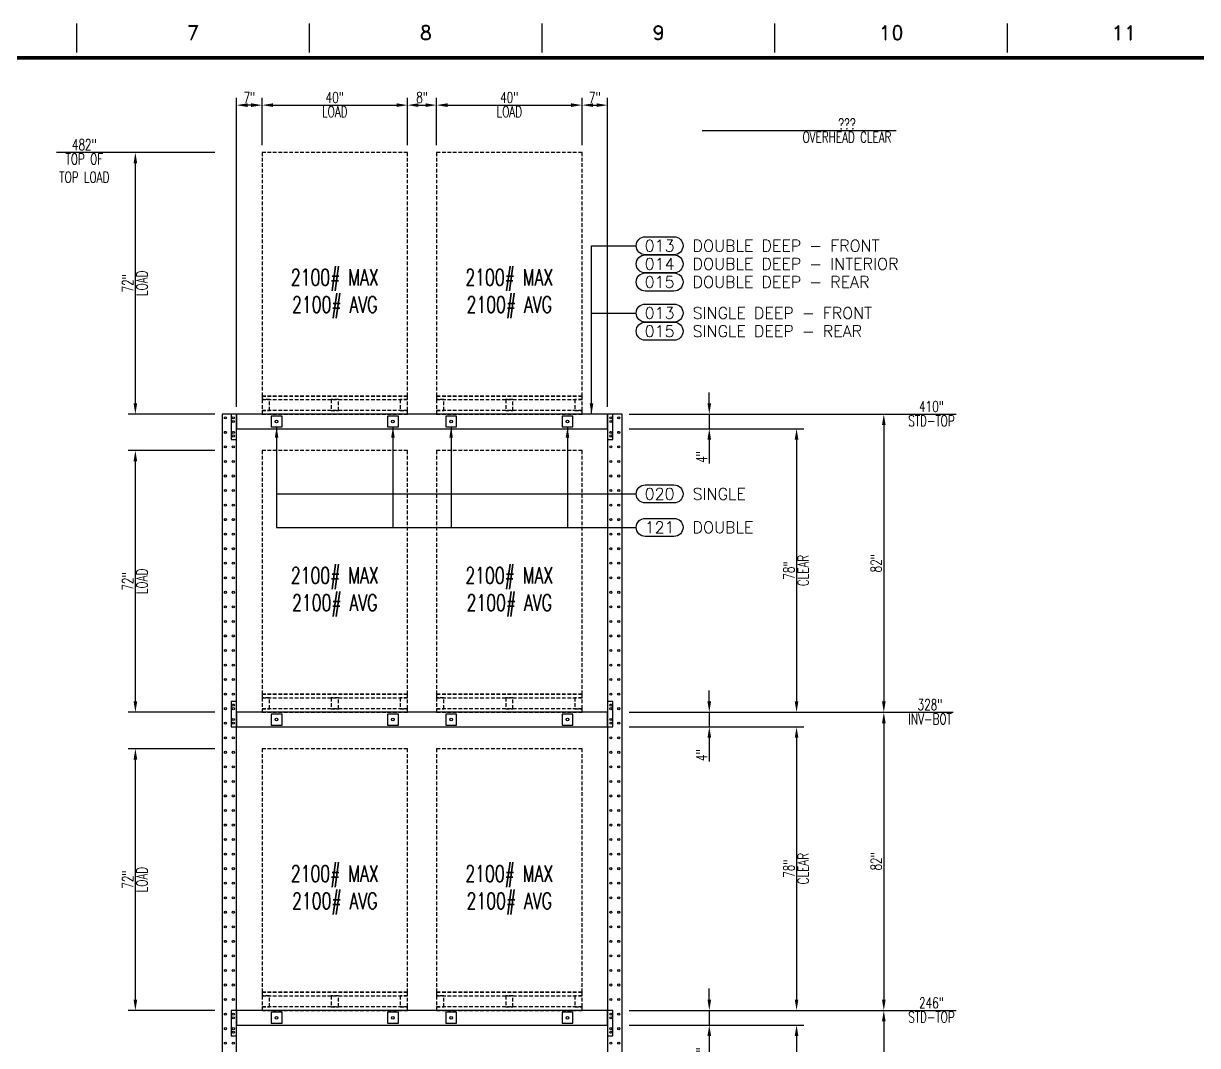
# Model space of a CAD drawing. Extents: x -74 to 970, y -160 to 534.
# Drawn here: x 305.7 to 628.6, y 236.4 to 517.5 of the extents above; entities that cross this region are included whole.
import ezdxf
from ezdxf.enums import TextEntityAlignment as Align

# ---------------------------------------------------------------- set-up
doc = ezdxf.new("R2010")
doc.units = 0
doc.header["$LTSCALE"] = 8
doc.header["$MEASUREMENT"] = 0
doc.linetypes.add('HIDDEN2', pattern=[0.1875, 0.125, -0.0625])
doc.layers.get('DEFPOINTS').update_dxf_attribs({"linetype": 'CONTINUOUS'})
for name, color, linetype in [('BORD', 15, 'CONTINUOUS'), ('FDIM', 2, 'CONTINUOUS'), ('RACKDIM', 7, 'CONTINUOUS'), ('RACKLOAD', 254, 'HIDDEN2'), ('RACKPALLET', 254, 'HIDDEN2'), ('RACKSHELF', 20, 'CONTINUOUS'), ('RACKUPRIGHT', 180, 'CONTINUOUS'), ('TEXTL', 3, 'CONTINUOUS')]:
    doc.layers.add(name, color=color, linetype=linetype)
doc.styles.add('2thirds', font='romans.shx', dxfattribs={"width": 0.7})
doc.styles.add('DCMARCH', font='stylu.ttf', dxfattribs={"width": 0.75, "oblique": 15})
doc.styles.add('ROMAND', font='ROMAND')
doc.styles.add('SIMPLEX', font='SIMPLEX')
doc.dimstyles.new('2tfrac16', dxfattribs={"dimscale": 32, "dimtxt": 0.0938, "dimasz": 0.0938, "dimexe": 0.0625, "dimexo": 0.0625, "dimgap": 0.01, "dimtad": 1, "dimdec": 4, "dimzin": 1, "dimdsep": 46, "dimlunit": 5, "dimtxsty": '2thirds', "dimcen": 0.09, "dimclrd": 256, "dimclre": 256, "dimclrt": 256, "dimadec": 0, "dimazin": 0, "dimtfac": 0.75, "dimtdec": 4, "dimtmove": 0, "dimatfit": 0, "dimfxl": 1, "dimfrac": 2, "dimtolj": 1, "dimtzin": 0, "dimarcsym": 0})
doc.dimstyles.new('2tfrac32', dxfattribs={"dimscale": 32, "dimtxt": 0.0938, "dimasz": 0.0938, "dimexe": 0.0625, "dimexo": 0.0625, "dimgap": 0.01, "dimtad": 1, "dimdec": 5, "dimzin": 1, "dimdsep": 46, "dimlunit": 5, "dimtxsty": '2thirds', "dimcen": 0.09, "dimclrd": 256, "dimclre": 256, "dimclrt": 256, "dimadec": 0, "dimazin": 0, "dimtfac": 0.75, "dimtdec": 4, "dimtmove": 0, "dimatfit": 0, "dimfxl": 1, "dimfrac": 2, "dimtolj": 1, "dimtzin": 0, "dimarcsym": 0})

# ---------------------------------------------------------------- blocks, each defined once
blk = doc.blocks.new('*D56')
at = {"layer": 'DEFPOINTS', "color": 0}
for p in [(470.32, 246), (470.32, 242), (494.32, 242)]:
    blk.add_point(p, dxfattribs=at)
at = {"layer": 'RACKDIM', "lineweight": -2}
for p, q in [((494.32, 249), (494.32, 252)), ((472.32, 246), (496.32, 246)), ((494.32, 246), (494.32, 242)), ((472.32, 242), (496.32, 242)), ((494.32, 239), (494.32, 232.46))]:
    blk.add_line(p, q, dxfattribs=at)
at = {"layer": 'RACKDIM'}
for points in [[(493.82, 249), (494.82, 249), (494.32, 246)], [(493.82, 239), (494.82, 239), (494.32, 242)]]:
    blk.add_solid(points, dxfattribs=at)
at = {"layer": 'RACKDIM', "insert": (492.21, 234.23), "char_height": 3.002, "attachment_point": 5, "rotation": 89.9998, "style": '2thirds'}
blk.add_mtext('\\A1;4"', dxfattribs=at)
blk = doc.blocks.new('*D57')
at = {"layer": 'DEFPOINTS', "color": 0}
for p in [(470.32, 242), (470.32, 164), (518.32, 164)]:
    blk.add_point(p, dxfattribs=at)
at = {"layer": 'RACKDIM', "lineweight": -2}
for p, q in [((472.32, 242), (520.32, 242)), ((518.32, 239), (518.32, 167)), ((472.32, 164), (520.32, 164))]:
    blk.add_line(p, q, dxfattribs=at)
at = {"layer": 'RACKDIM'}
for points in [[(517.82, 239), (518.82, 239), (518.32, 242)], [(517.82, 167), (518.82, 167), (518.32, 164)]]:
    blk.add_solid(points, dxfattribs=at)
at = {"layer": 'RACKDIM', "char_height": 3.002, "attachment_point": 5, "rotation": 89.9998, "style": '2thirds'}
for s, insert in [('\\A1;CLEAR', (520.14, 203)), ('\\A1;78"', (516.21, 203))]:
    blk.add_mtext(s, dxfattribs=dict(at, insert=insert))
blk = doc.blocks.new('*D58')
at = {"layer": 'DEFPOINTS', "color": 0}
for p in [(470.32, 246), (470.32, 164), (542.32, 164)]:
    blk.add_point(p, dxfattribs=at)
at = {"layer": 'RACKDIM', "lineweight": -2}
for p, q in [((472.32, 246), (544.32, 246)), ((542.32, 243), (542.32, 167)), ((472.32, 164), (544.32, 164))]:
    blk.add_line(p, q, dxfattribs=at)
at = {"layer": 'RACKDIM'}
for points in [[(541.82, 243), (542.82, 243), (542.32, 246)], [(541.82, 167), (542.82, 167), (542.32, 164)]]:
    blk.add_solid(points, dxfattribs=at)
at = {"layer": 'RACKDIM', "insert": (540.21, 205), "char_height": 3.002, "attachment_point": 5, "rotation": 89.9998, "style": '2thirds'}
blk.add_mtext('\\A1;82"', dxfattribs=at)
blk = doc.blocks.new('*D59')
at = {"layer": 'DEFPOINTS', "color": 0}
for p in [(470.32, 246), (548.32, 246), (364.32, 0)]:
    blk.add_point(p, dxfattribs=at)
at = {"layer": 'RACKDIM', "lineweight": -2}
blk.add_line((472.32, 246), (562.24, 246), dxfattribs=at)
at = {"layer": 'RACKDIM', "attachment_point": 5, "style": '2thirds'}
for s, insert, char_height in [('\\A1;246"', (555.44, 248.11), 3.002), ('\\A1;STD-TOP', (555.44, 244.18), 3.0016)]:
    blk.add_mtext(s, dxfattribs=dict(at, insert=insert, char_height=char_height))
blk = doc.blocks.new('*D60')
at = {"layer": 'DEFPOINTS', "color": 0}
for p in [(336.47, 318), (360.32, 318), (360.32, 246)]:
    blk.add_point(p, dxfattribs=at)
at = {"layer": 'RACKDIM', "lineweight": -2}
for p, q in [((358.32, 318), (334.47, 318)), ((336.47, 249), (336.47, 315)), ((358.32, 246), (334.47, 246))]:
    blk.add_line(p, q, dxfattribs=at)
at = {"layer": 'RACKDIM'}
for points in [[(335.97, 315), (336.97, 315), (336.47, 318)], [(335.97, 249), (336.97, 249), (336.47, 246)]]:
    blk.add_solid(points, dxfattribs=at)
at = {"layer": 'RACKDIM', "char_height": 3.002, "attachment_point": 5, "rotation": 89.9998, "style": '2thirds'}
for s, insert in [('\\A1;72"', (334.36, 282)), ('\\A1;LOAD', (338.29, 282))]:
    blk.add_mtext(s, dxfattribs=dict(at, insert=insert))
blk = doc.blocks.new('*D61')
at = {"layer": 'DEFPOINTS', "color": 0}
for p in [(470.32, 328), (470.32, 324), (494.32, 324)]:
    blk.add_point(p, dxfattribs=at)
at = {"layer": 'RACKDIM', "lineweight": -2}
for p, q in [((494.32, 331), (494.32, 334)), ((472.32, 328), (496.32, 328)), ((494.32, 328), (494.32, 324)), ((472.32, 324), (496.32, 324)), ((494.32, 321), (494.32, 314.46))]:
    blk.add_line(p, q, dxfattribs=at)
at = {"layer": 'RACKDIM'}
for points in [[(493.82, 331), (494.82, 331), (494.32, 328)], [(493.82, 321), (494.82, 321), (494.32, 324)]]:
    blk.add_solid(points, dxfattribs=at)
at = {"layer": 'RACKDIM', "insert": (492.21, 316.23), "char_height": 3.002, "attachment_point": 5, "rotation": 89.9998, "style": '2thirds'}
blk.add_mtext('\\A1;4"', dxfattribs=at)
blk = doc.blocks.new('*D62')
at = {"layer": 'DEFPOINTS', "color": 0}
for p in [(470.32, 324), (470.32, 246), (518.32, 246)]:
    blk.add_point(p, dxfattribs=at)
at = {"layer": 'RACKDIM', "lineweight": -2}
for p, q in [((472.32, 324), (520.32, 324)), ((518.32, 321), (518.32, 249)), ((472.32, 246), (520.32, 246))]:
    blk.add_line(p, q, dxfattribs=at)
at = {"layer": 'RACKDIM'}
for points in [[(517.82, 321), (518.82, 321), (518.32, 324)], [(517.82, 249), (518.82, 249), (518.32, 246)]]:
    blk.add_solid(points, dxfattribs=at)
at = {"layer": 'RACKDIM', "char_height": 3.002, "attachment_point": 5, "rotation": 89.9998, "style": '2thirds'}
for s, insert in [('\\A1;CLEAR', (520.14, 285)), ('\\A1;78"', (516.21, 285))]:
    blk.add_mtext(s, dxfattribs=dict(at, insert=insert))
blk = doc.blocks.new('*D63')
at = {"layer": 'DEFPOINTS', "color": 0}
for p in [(470.32, 328), (470.32, 246), (542.32, 246)]:
    blk.add_point(p, dxfattribs=at)
at = {"layer": 'RACKDIM', "lineweight": -2}
for p, q in [((472.32, 328), (544.32, 328)), ((542.32, 325), (542.32, 249)), ((472.32, 246), (544.32, 246))]:
    blk.add_line(p, q, dxfattribs=at)
at = {"layer": 'RACKDIM'}
for points in [[(541.82, 325), (542.82, 325), (542.32, 328)], [(541.82, 249), (542.82, 249), (542.32, 246)]]:
    blk.add_solid(points, dxfattribs=at)
at = {"layer": 'RACKDIM', "insert": (540.21, 287), "char_height": 3.002, "attachment_point": 5, "rotation": 89.9998, "style": '2thirds'}
blk.add_mtext('\\A1;82"', dxfattribs=at)
blk = doc.blocks.new('*D64')
at = {"layer": 'DEFPOINTS', "color": 0}
for p in [(470.32, 328), (548.32, 328), (364.32, 0)]:
    blk.add_point(p, dxfattribs=at)
at = {"layer": 'RACKDIM', "lineweight": -2}
blk.add_line((472.32, 328), (561.44, 328), dxfattribs=at)
at = {"layer": 'RACKDIM', "attachment_point": 5, "style": '2thirds'}
for s, insert, char_height in [('\\A1;328"', (555.04, 330.11), 3.002), ('\\A1;INV-BOT', (555.04, 326.18), 3.0016)]:
    blk.add_mtext(s, dxfattribs=dict(at, insert=insert, char_height=char_height))
blk = doc.blocks.new('*D65')
at = {"layer": 'DEFPOINTS', "color": 0}
for p in [(336.47, 400), (360.32, 400), (360.32, 328)]:
    blk.add_point(p, dxfattribs=at)
at = {"layer": 'RACKDIM', "lineweight": -2}
for p, q in [((358.32, 400), (334.47, 400)), ((336.47, 331), (336.47, 397)), ((358.32, 328), (334.47, 328))]:
    blk.add_line(p, q, dxfattribs=at)
at = {"layer": 'RACKDIM'}
for points in [[(335.97, 397), (336.97, 397), (336.47, 400)], [(335.97, 331), (336.97, 331), (336.47, 328)]]:
    blk.add_solid(points, dxfattribs=at)
at = {"layer": 'RACKDIM', "char_height": 3.002, "attachment_point": 5, "rotation": 89.9998, "style": '2thirds'}
for s, insert in [('\\A1;72"', (334.36, 364)), ('\\A1;LOAD', (338.29, 364))]:
    blk.add_mtext(s, dxfattribs=dict(at, insert=insert))
blk = doc.blocks.new('*D66')
at = {"layer": 'DEFPOINTS', "color": 0}
for p in [(470.32, 410), (470.32, 406), (494.32, 406)]:
    blk.add_point(p, dxfattribs=at)
at = {"layer": 'RACKDIM', "lineweight": -2}
for p, q in [((494.32, 413), (494.32, 416)), ((472.32, 410), (496.32, 410)), ((494.32, 410), (494.32, 406)), ((472.32, 406), (496.32, 406)), ((494.32, 403), (494.32, 396.46))]:
    blk.add_line(p, q, dxfattribs=at)
at = {"layer": 'RACKDIM'}
for points in [[(493.82, 413), (494.82, 413), (494.32, 410)], [(493.82, 403), (494.82, 403), (494.32, 406)]]:
    blk.add_solid(points, dxfattribs=at)
at = {"layer": 'RACKDIM', "insert": (492.21, 398.23), "char_height": 3.002, "attachment_point": 5, "rotation": 89.9998, "style": '2thirds'}
blk.add_mtext('\\A1;4"', dxfattribs=at)
blk = doc.blocks.new('*D67')
at = {"layer": 'DEFPOINTS', "color": 0}
for p in [(470.32, 406), (470.32, 328), (518.32, 328)]:
    blk.add_point(p, dxfattribs=at)
at = {"layer": 'RACKDIM', "lineweight": -2}
for p, q in [((472.32, 406), (520.32, 406)), ((518.32, 403), (518.32, 331)), ((472.32, 328), (520.32, 328))]:
    blk.add_line(p, q, dxfattribs=at)
at = {"layer": 'RACKDIM'}
for points in [[(517.82, 403), (518.82, 403), (518.32, 406)], [(517.82, 331), (518.82, 331), (518.32, 328)]]:
    blk.add_solid(points, dxfattribs=at)
at = {"layer": 'RACKDIM', "char_height": 3.002, "attachment_point": 5, "rotation": 89.9998, "style": '2thirds'}
for s, insert in [('\\A1;78"', (516.21, 367)), ('\\A1;CLEAR', (520.14, 367))]:
    blk.add_mtext(s, dxfattribs=dict(at, insert=insert))
blk = doc.blocks.new('*D68')
at = {"layer": 'DEFPOINTS', "color": 0}
for p in [(470.32, 410), (470.32, 328), (542.32, 328)]:
    blk.add_point(p, dxfattribs=at)
at = {"layer": 'RACKDIM', "lineweight": -2}
for p, q in [((472.32, 410), (544.32, 410)), ((542.32, 407), (542.32, 331)), ((472.32, 328), (544.32, 328))]:
    blk.add_line(p, q, dxfattribs=at)
at = {"layer": 'RACKDIM'}
for points in [[(541.82, 407), (542.82, 407), (542.32, 410)], [(541.82, 331), (542.82, 331), (542.32, 328)]]:
    blk.add_solid(points, dxfattribs=at)
at = {"layer": 'RACKDIM', "insert": (540.21, 369), "char_height": 3.002, "attachment_point": 5, "rotation": 89.9998, "style": '2thirds'}
blk.add_mtext('\\A1;82"', dxfattribs=at)
blk = doc.blocks.new('*D69')
at = {"layer": 'DEFPOINTS', "color": 0}
for p in [(470.32, 410), (548.32, 410), (364.32, 0)]:
    blk.add_point(p, dxfattribs=at)
at = {"layer": 'RACKDIM', "lineweight": -2}
blk.add_line((472.32, 410), (562.24, 410), dxfattribs=at)
at = {"layer": 'RACKDIM', "attachment_point": 5, "style": '2thirds'}
for s, insert, char_height in [('\\A1;410"', (555.44, 412.11), 3.002), ('\\A1;STD-TOP', (555.44, 408.18), 3.0016)]:
    blk.add_mtext(s, dxfattribs=dict(at, insert=insert, char_height=char_height))
blk = doc.blocks.new('*D70')
at = {"layer": 'DEFPOINTS', "color": 0}
for p in [(336.47, 482), (360.32, 482), (360.32, 410)]:
    blk.add_point(p, dxfattribs=at)
at = {"layer": 'RACKDIM', "lineweight": -2}
for p, q in [((358.32, 482), (334.47, 482)), ((336.47, 413), (336.47, 479)), ((358.32, 410), (334.47, 410))]:
    blk.add_line(p, q, dxfattribs=at)
at = {"layer": 'RACKDIM'}
for points in [[(335.97, 479), (336.97, 479), (336.47, 482)], [(335.97, 413), (336.97, 413), (336.47, 410)]]:
    blk.add_solid(points, dxfattribs=at)
at = {"layer": 'RACKDIM', "char_height": 3.002, "attachment_point": 5, "rotation": 89.9998, "style": '2thirds'}
for s, insert in [('\\A1;LOAD', (338.29, 446)), ('\\A1;72"', (334.36, 446))]:
    blk.add_mtext(s, dxfattribs=dict(at, insert=insert))
blk = doc.blocks.new('*D71')
at = {"layer": 'DEFPOINTS', "color": 0}
for p in [(364.32, 495), (371.32, 482), (364.32, 410)]:
    blk.add_point(p, dxfattribs=at)
at = {"layer": 'RACKDIM', "lineweight": -2}
for p, q in [((364.32, 412), (364.32, 497)), ((368.31, 495), (367.32, 495)), ((371.32, 484), (371.32, 497))]:
    blk.add_line(p, q, dxfattribs=at)
at = {"layer": 'RACKDIM'}
for points in [[(367.32, 495.5), (367.32, 494.5), (364.32, 495)], [(368.31, 495.5), (368.31, 494.5), (371.32, 495)]]:
    blk.add_solid(points, dxfattribs=at)
at = {"layer": 'RACKDIM', "insert": (367.82, 497.11), "char_height": 3.002, "attachment_point": 5, "style": '2thirds'}
blk.add_mtext('\\A1;7"', dxfattribs=at)
blk = doc.blocks.new('*D72')
at = {"layer": 'DEFPOINTS', "color": 0}
for p in [(411.32, 495), (371.32, 482), (411.32, 482)]:
    blk.add_point(p, dxfattribs=at)
at = {"layer": 'RACKDIM', "lineweight": -2}
for p, q in [((371.32, 484), (371.32, 497)), ((374.32, 495), (408.31, 495)), ((411.32, 484), (411.32, 497))]:
    blk.add_line(p, q, dxfattribs=at)
at = {"layer": 'RACKDIM'}
for points in [[(374.32, 495.5), (374.32, 494.5), (371.32, 495)], [(408.31, 495.5), (408.31, 494.5), (411.32, 495)]]:
    blk.add_solid(points, dxfattribs=at)
at = {"layer": 'RACKDIM', "char_height": 3.002, "attachment_point": 5, "style": '2thirds'}
for s, insert in [('\\A1;40"', (391.32, 497.11)), ('\\A1;LOAD', (391.32, 493.18))]:
    blk.add_mtext(s, dxfattribs=dict(at, insert=insert))
blk = doc.blocks.new('*D73')
at = {"layer": 'DEFPOINTS', "color": 0}
for p in [(419.32, 495), (411.32, 482), (419.32, 482)]:
    blk.add_point(p, dxfattribs=at)
at = {"layer": 'RACKDIM', "lineweight": -2}
for p, q in [((411.32, 484), (411.32, 497)), ((414.32, 495), (416.31, 495)), ((419.32, 484), (419.32, 497))]:
    blk.add_line(p, q, dxfattribs=at)
at = {"layer": 'RACKDIM'}
for points in [[(414.32, 495.5), (414.32, 494.5), (411.32, 495)], [(416.31, 495.5), (416.31, 494.5), (419.32, 495)]]:
    blk.add_solid(points, dxfattribs=at)
at = {"layer": 'RACKDIM', "insert": (415.32, 497.11), "char_height": 3.002, "attachment_point": 5, "style": '2thirds'}
blk.add_mtext('\\A1;8"', dxfattribs=at)
blk = doc.blocks.new('*D74')
at = {"layer": 'DEFPOINTS', "color": 0}
for p in [(459.32, 495), (419.32, 482), (459.32, 482)]:
    blk.add_point(p, dxfattribs=at)
at = {"layer": 'RACKDIM', "lineweight": -2}
for p, q in [((419.32, 484), (419.32, 497)), ((422.32, 495), (456.31, 495)), ((459.32, 484), (459.32, 497))]:
    blk.add_line(p, q, dxfattribs=at)
at = {"layer": 'RACKDIM'}
for points in [[(422.32, 495.5), (422.32, 494.5), (419.32, 495)], [(456.31, 495.5), (456.31, 494.5), (459.32, 495)]]:
    blk.add_solid(points, dxfattribs=at)
at = {"layer": 'RACKDIM', "char_height": 3.002, "attachment_point": 5, "style": '2thirds'}
for s, insert in [('\\A1;40"', (439.32, 497.11)), ('\\A1;LOAD', (439.32, 493.18))]:
    blk.add_mtext(s, dxfattribs=dict(at, insert=insert))
blk = doc.blocks.new('*D75')
at = {"layer": 'DEFPOINTS', "color": 0}
for p in [(466.32, 495), (459.32, 482), (466.32, 410)]:
    blk.add_point(p, dxfattribs=at)
at = {"layer": 'RACKDIM', "lineweight": -2}
for p, q in [((459.32, 484), (459.32, 497)), ((462.32, 495), (463.31, 495)), ((466.32, 412), (466.32, 497))]:
    blk.add_line(p, q, dxfattribs=at)
at = {"layer": 'RACKDIM'}
for points in [[(462.32, 495.5), (462.32, 494.5), (459.32, 495)], [(463.31, 495.5), (463.31, 494.5), (466.32, 495)]]:
    blk.add_solid(points, dxfattribs=at)
at = {"layer": 'RACKDIM', "insert": (462.82, 497.11), "char_height": 3.002, "attachment_point": 5, "style": '2thirds'}
blk.add_mtext('\\A1;7"', dxfattribs=at)
blk = doc.blocks.new('*D76')
at = {"layer": 'DEFPOINTS', "color": 0}
for p in [(330.47, 482), (360.32, 482), (364.32, 0)]:
    blk.add_point(p, dxfattribs=at)
at = {"layer": 'RACKDIM', "lineweight": -2}
for p, q in [((336.47, 482), (314.74, 482)), ((342.47, 482), (336.47, 482)), ((358.32, 482), (342.47, 482))]:
    blk.add_line(p, q, dxfattribs=at)
at = {"layer": 'RACKDIM', "char_height": 3.002, "attachment_point": 5, "style": '2thirds'}
for s, insert in [('\\A1;482"', (322.44, 484.11)), ('\\A1;TOP OF\\PTOP LOAD', (322.44, 477.68))]:
    blk.add_mtext(s, dxfattribs=dict(at, insert=insert))
blk = doc.blocks.new('*D77')
at = {"layer": 'DEFPOINTS', "color": 0}
for p in [(490.32, 488), (518.32, 488), (364.32, 0)]:
    blk.add_point(p, dxfattribs=at)
at = {"layer": 'RACKDIM', "lineweight": -2}
blk.add_line((492.32, 488), (545.75, 488), dxfattribs=at)
at = {"layer": 'RACKDIM', "attachment_point": 5, "style": '2thirds'}
for s, insert, char_height in [('\\A1;???', (532.19, 489.82), 3.002), ('\\A1;OVERHEAD CLEAR', (532.19, 486.18), 3.0016)]:
    blk.add_mtext(s, dxfattribs=dict(at, insert=insert, char_height=char_height))
blk = doc.blocks.new('sbord_d')
at = {"layer": 'BORD'}
for p, q in [((12, 20.062), (12, 20.312)), ((14, 20.062), (14, 20.312)), ((16, 20.062), (16, 20.312)), ((18, 20.062), (18, 20.312)), ((20, 20.062), (20, 20.312))]:
    blk.add_line(p, q, dxfattribs=at)
at = {"layer": 'BORD', "const_width": 0.0313}
blk.add_lwpolyline([(-0.016, -0.016), (32.016, -0.016), (32.016, 20.016), (-0.016, 20.016)], close=True, dxfattribs=at)
at = {"layer": 'BORD', "style": 'ROMAND'}
for s, p in [('7', (13, 20.234)), ('8', (15, 20.234)), ('9', (17, 20.234)), ('10', (19, 20.234)), ('11', (21, 20.234))]:
    blk.add_text(s, height=0.125, dxfattribs=at).set_placement(p, align=Align.MIDDLE)
at = {"layer": 'TEXTL', "flags": 8}
for tag, height, style, p in [('TITLE1', 0.156, 'SIMPLEX', (30.266, 2.776)), ('TITLE2', 0.156, 'SIMPLEX', (30.266, 2.443)), ('CHK', 0.0938, 'SIMPLEX', (29.828, 0.883)), ('APP', 0.0938, 'SIMPLEX', (30.703, 0.883)), ('JOB#', 0.125, 'ROMAND', (30.12, 0.133)), ('SHT', 0.125, 'ROMAND', (31.193, 0.133)), ('REV', 0.125, 'ROMAND', (31.789, 0.133))]:
    blk.add_attdef(tag, text='', height=height, dxfattribs=dict(at, style=style)).set_placement(p, align=Align.MIDDLE)
at = {"layer": 'TEXTL', "style": 'SIMPLEX', "flags": 8}
for tag, height, p in [('CUSTOMER', 0.156, (30.266, 1.697)), ('LOCATION', 0.125, (30.266, 1.364)), ('REVC', 0.0781, (20.259, 0.945)), ('CCHK', 0.0781, (27.255, 0.943)), ('REVB', 0.0781, (20.259, 0.695)), ('BCHK', 0.0781, (27.255, 0.683)), ('REVA', 0.0781, (20.259, 0.445)), ('ACHK', 0.0781, (27.255, 0.443))]:
    blk.add_attdef(tag, text='', height=height, dxfattribs=at).set_placement(p, align=Align.CENTER)
at = {"layer": 'TEXTL', "flags": 8}
for tag, p, height, style in [('REVCDESC', (20.625, 0.943), 0.0781, 'SIMPLEX'), ('REVBDESC', (20.625, 0.683), 0.0781, 'SIMPLEX'), ('REVADESC', (20.625, 0.443), 0.0781, 'SIMPLEX'), ('DWG#', (30.055, -0.566), 0.0938, 'ROMAND')]:
    blk.add_attdef(tag, p, '', height=height, dxfattribs=dict(at, style=style))
at = {"layer": 'TEXTL', "style": 'DCMARCH', "oblique": 15, "width": 0.75, "flags": 8}
for tag, p in [('CBY', (26.755, 0.943)), ('BBY', (26.755, 0.683)), ('ABY', (26.755, 0.443))]:
    blk.add_attdef(tag, text='', height=0.0781, dxfattribs=at).set_placement(p, align=Align.CENTER)
at = {"layer": 'TEXTL', "style": 'SIMPLEX', "flags": 8}
for tag, height, width, p, p2 in [('CAPP', 0.0781, 1.292308, (27.588, 0.944), (27.963, 0.944)), ('CDT', 0.0781, 1.866, (28.071, 0.943), (28.46, 0.943)), ('SCALE', 0.0938, 1.702732, (31.234, 0.837), (31.941, 0.837)), ('BAPP', 0.0781, 1.292308, (27.588, 0.683), (27.963, 0.683)), ('BDT', 0.0781, 1.866, (28.071, 0.683), (28.46, 0.683)), ('AAPP', 0.0781, 1.275949, (27.588, 0.443), (27.963, 0.443)), ('ADT', 0.0781, 1.833263, (28.071, 0.443), (28.46, 0.443)), ('DATE', 0.0938, 2.134634, (28.609, 0.462), (29.315, 0.462)), ('CHKDT', 0.0938, 1.555556, (29.484, 0.462), (30.172, 0.462)), ('APPDT', 0.0938, 1.555556, (30.359, 0.462), (31.047, 0.462)), ('PLOT#', 0.0938, 8.555556, (31.234, 0.462), (31.922, 0.462))]:
    blk.add_attdef(tag, text='', height=height, dxfattribs=dict(at, width=width)).set_placement(p, p2, align=Align.FIT)
at = {"layer": 'TEXTL', "style": 'DCMARCH', "oblique": 15, "width": 0.75, "flags": 8}
blk.add_attdef('DRBY', (28.593, 0.821), '', height=0.125, dxfattribs=at)

msp = doc.modelspace()

# ---------------------------------------------------------------- linework, layer by layer
at = {"layer": 'FDIM'}
for points in [[(476.72534, 453.82278, -1), (476.72534, 458.80638), (484.60233, 458.80638, -1), (484.60233, 453.82278)], [(476.72534, 448.83918, -1), (476.72534, 453.82278), (484.60233, 453.82278, -1), (484.60233, 448.83918)], [(476.72534, 443.85559, -1), (476.72534, 448.83918), (484.60233, 448.83918, -1), (484.60233, 443.85559)], [(476.72534, 435.3199, -1), (476.72534, 440.3035), (484.60233, 440.3035, -1), (484.60233, 435.3199)], [(476.72534, 430.3363, -1), (476.72534, 435.3199), (484.60233, 435.3199, -1), (484.60233, 430.3363)], [(476.72534, 385.58671, -1), (476.72534, 390.57031), (484.60233, 390.57031, -1), (484.60233, 385.58671)], [(476.72534, 376.36926, -1), (476.72534, 381.35286), (484.60233, 381.35286, -1), (484.60233, 376.36926)]]:
    msp.add_lwpolyline(points, format="xyb", close=True, dxfattribs=at)
at = {"layer": 'RACKLOAD'}
for points in [[(371.31655, 415), (411.31655, 415), (411.31655, 482), (371.31655, 482), (371.31655, 415)], [(419.31655, 415), (459.31655, 415), (459.31655, 482), (419.31655, 482), (419.31655, 415)], [(371.31655, 333), (411.31655, 333), (411.31655, 400), (371.31655, 400), (371.31655, 333)], [(419.31655, 333), (459.31655, 333), (459.31655, 400), (419.31655, 400), (419.31655, 333)], [(371.31655, 251), (411.31655, 251), (411.31655, 318), (371.31655, 318), (371.31655, 251)], [(419.31655, 251), (459.31655, 251), (459.31655, 318), (419.31655, 318), (419.31655, 251)]]:
    msp.add_lwpolyline(points, dxfattribs=at)
at = {"layer": 'RACKPALLET'}
for points in [[(371.31655, 414), (411.31655, 414), (411.31655, 415), (371.31655, 415), (371.31655, 414)], [(371.31655, 411), (373.31655, 411), (373.31655, 414), (371.31655, 414), (371.31655, 411)], [(390.31655, 411), (392.31655, 411), (392.31655, 414), (390.31655, 414), (390.31655, 411)], [(409.31655, 411), (411.31655, 411), (411.31655, 414), (409.31655, 414), (409.31655, 411)], [(419.31655, 414), (459.31655, 414), (459.31655, 415), (419.31655, 415), (419.31655, 414)], [(419.31655, 411), (421.31655, 411), (421.31655, 414), (419.31655, 414), (419.31655, 411)], [(438.31655, 411), (440.31655, 411), (440.31655, 414), (438.31655, 414), (438.31655, 411)], [(457.31655, 411), (459.31655, 411), (459.31655, 414), (457.31655, 414), (457.31655, 411)], [(371.31655, 410), (411.31655, 410), (411.31655, 411), (371.31655, 411), (371.31655, 410)], [(419.31655, 410), (459.31655, 410), (459.31655, 411), (419.31655, 411), (419.31655, 410)], [(371.31655, 332), (411.31655, 332), (411.31655, 333), (371.31655, 333), (371.31655, 332)], [(419.31655, 332), (459.31655, 332), (459.31655, 333), (419.31655, 333), (419.31655, 332)], [(371.31655, 329), (373.31655, 329), (373.31655, 332), (371.31655, 332), (371.31655, 329)], [(390.31655, 329), (392.31655, 329), (392.31655, 332), (390.31655, 332), (390.31655, 329)], [(409.31655, 329), (411.31655, 329), (411.31655, 332), (409.31655, 332), (409.31655, 329)], [(419.31655, 329), (421.31655, 329), (421.31655, 332), (419.31655, 332), (419.31655, 329)], [(438.31655, 329), (440.31655, 329), (440.31655, 332), (438.31655, 332), (438.31655, 329)], [(457.31655, 329), (459.31655, 329), (459.31655, 332), (457.31655, 332), (457.31655, 329)], [(371.31655, 328), (411.31655, 328), (411.31655, 329), (371.31655, 329), (371.31655, 328)], [(419.31655, 328), (459.31655, 328), (459.31655, 329), (419.31655, 329), (419.31655, 328)], [(371.31655, 250), (411.31655, 250), (411.31655, 251), (371.31655, 251), (371.31655, 250)], [(371.31655, 247), (373.31655, 247), (373.31655, 250), (371.31655, 250), (371.31655, 247)], [(390.31655, 247), (392.31655, 247), (392.31655, 250), (390.31655, 250), (390.31655, 247)], [(409.31655, 247), (411.31655, 247), (411.31655, 250), (409.31655, 250), (409.31655, 247)], [(419.31655, 250), (459.31655, 250), (459.31655, 251), (419.31655, 251), (419.31655, 250)], [(419.31655, 247), (421.31655, 247), (421.31655, 250), (419.31655, 250), (419.31655, 247)], [(438.31655, 247), (440.31655, 247), (440.31655, 250), (438.31655, 250), (438.31655, 247)], [(457.31655, 247), (459.31655, 247), (459.31655, 250), (457.31655, 250), (457.31655, 247)], [(371.31655, 246), (411.31655, 246), (411.31655, 247), (371.31655, 247), (371.31655, 246)], [(419.31655, 246), (459.31655, 246), (459.31655, 247), (419.31655, 247), (419.31655, 246)]]:
    msp.add_lwpolyline(points, dxfattribs=at)
at = {"layer": 'RACKSHELF'}
for points in [[(362.81655, 403), (364.31655, 403), (364.31655, 410), (362.81655, 410), (362.81655, 403)], [(364.31655, 406), (466.31655, 406), (466.31655, 410), (364.31655, 410), (364.31655, 406)], [(373.81655, 406.5), (376.81655, 406.5), (376.81655, 409.5), (373.81655, 409.5), (373.81655, 406.5)], [(405.81655, 406.5), (408.81655, 406.5), (408.81655, 409.5), (405.81655, 409.5), (405.81655, 406.5)], [(421.81655, 406.5), (424.81655, 406.5), (424.81655, 409.5), (421.81655, 409.5), (421.81655, 406.5)], [(453.81655, 406.5), (456.81655, 406.5), (456.81655, 409.5), (453.81655, 409.5), (453.81655, 406.5)], [(466.31655, 403), (467.81655, 403), (467.81655, 410), (466.31655, 410), (466.31655, 403)], [(362.81655, 324), (364.31655, 324), (364.31655, 331), (362.81655, 331), (362.81655, 324)], [(466.31655, 324), (467.81655, 324), (467.81655, 331), (466.31655, 331), (466.31655, 324)], [(364.31655, 324), (466.31655, 324), (466.31655, 328), (364.31655, 328), (364.31655, 324)], [(373.81655, 324.5), (376.81655, 324.5), (376.81655, 327.5), (373.81655, 327.5), (373.81655, 324.5)], [(405.81655, 324.5), (408.81655, 324.5), (408.81655, 327.5), (405.81655, 327.5), (405.81655, 324.5)], [(421.81655, 324.5), (424.81655, 324.5), (424.81655, 327.5), (421.81655, 327.5), (421.81655, 324.5)], [(453.81655, 324.5), (456.81655, 324.5), (456.81655, 327.5), (453.81655, 327.5), (453.81655, 324.5)], [(362.81655, 239), (364.31655, 239), (364.31655, 246), (362.81655, 246), (362.81655, 239)], [(364.31655, 242), (466.31655, 242), (466.31655, 246), (364.31655, 246), (364.31655, 242)], [(373.81655, 242.5), (376.81655, 242.5), (376.81655, 245.5), (373.81655, 245.5), (373.81655, 242.5)], [(405.81655, 242.5), (408.81655, 242.5), (408.81655, 245.5), (405.81655, 245.5), (405.81655, 242.5)], [(421.81655, 242.5), (424.81655, 242.5), (424.81655, 245.5), (421.81655, 245.5), (421.81655, 242.5)], [(453.81655, 242.5), (456.81655, 242.5), (456.81655, 245.5), (453.81655, 245.5), (453.81655, 242.5)], [(466.31655, 239), (467.81655, 239), (467.81655, 246), (466.31655, 246), (466.31655, 239)]]:
    msp.add_lwpolyline(points, dxfattribs=at)
for centre, radius in [((363.4103, 409), 0.28125), ((363.4103, 408), 0.28125), ((375.31655, 408), 0.375), ((407.31655, 408), 0.375), ((423.31655, 408), 0.375), ((455.31655, 408), 0.375), ((467.2228, 409), 0.28125), ((467.2228, 408), 0.28125), ((363.4103, 405), 0.28125), ((363.4103, 404), 0.28125), ((467.2228, 405), 0.28125), ((467.2228, 404), 0.28125), ((363.4103, 330), 0.28125), ((467.2228, 330), 0.28125), ((363.4103, 329), 0.28125), ((363.4103, 326), 0.28125), ((375.31655, 326), 0.375), ((407.31655, 326), 0.375), ((423.31655, 326), 0.375), ((455.31655, 326), 0.375), ((467.2228, 329), 0.28125), ((467.2228, 326), 0.28125), ((363.4103, 325), 0.28125), ((467.2228, 325), 0.28125), ((363.4103, 245), 0.28125), ((363.4103, 244), 0.28125), ((375.31655, 244), 0.375), ((407.31655, 244), 0.375), ((423.31655, 244), 0.375), ((455.31655, 244), 0.375), ((467.2228, 245), 0.28125), ((467.2228, 244), 0.28125), ((363.4103, 241), 0.28125), ((363.4103, 240), 0.28125), ((467.2228, 241), 0.28125), ((467.2228, 240), 0.28125)]:
    msp.add_circle(centre, radius, dxfattribs=at)
at = {"layer": 'RACKUPRIGHT'}
for points in [[(360.31655, 0.5), (364.31655, 0.5), (364.31655, 410), (360.31655, 410), (360.31655, 0.5)], [(466.31655, 0.5), (470.31655, 0.5), (470.31655, 410), (466.31655, 410), (466.31655, 0.5)]]:
    msp.add_lwpolyline(points, dxfattribs=at)
for centre in [(361.2228, 409), (363.4103, 409), (467.2228, 409), (469.4103, 409), (361.2228, 405), (363.4103, 405), (467.2228, 405), (469.4103, 405), (361.2228, 401), (363.4103, 401), (467.2228, 401), (469.4103, 401), (361.2228, 397), (363.4103, 397), (467.2228, 397), (469.4103, 397), (361.2228, 393), (363.4103, 393), (467.2228, 393), (469.4103, 393), (361.2228, 389), (363.4103, 389), (467.2228, 389), (469.4103, 389), (361.2228, 385), (363.4103, 385), (467.2228, 385), (469.4103, 385), (361.2228, 381), (363.4103, 381), (467.2228, 381), (469.4103, 381), (361.2228, 377), (363.4103, 377), (467.2228, 377), (469.4103, 377), (361.2228, 373), (363.4103, 373), (467.2228, 373), (469.4103, 373), (361.2228, 369), (363.4103, 369), (467.2228, 369), (469.4103, 369), (361.2228, 365), (363.4103, 365), (467.2228, 365), (469.4103, 365), (361.2228, 361), (363.4103, 361), (467.2228, 361), (469.4103, 361), (361.2228, 357), (363.4103, 357), (467.2228, 357), (469.4103, 357), (361.2228, 353), (363.4103, 353), (467.2228, 353), (469.4103, 353), (361.2228, 349), (363.4103, 349), (467.2228, 349), (469.4103, 349), (361.2228, 345), (363.4103, 345), (467.2228, 345), (469.4103, 345), (361.2228, 341), (363.4103, 341), (467.2228, 341), (469.4103, 341), (361.2228, 337), (363.4103, 337), (467.2228, 337), (469.4103, 337), (361.2228, 333), (363.4103, 333), (467.2228, 333), (469.4103, 333), (361.2228, 329), (363.4103, 329), (467.2228, 329), (469.4103, 329), (361.2228, 325), (363.4103, 325), (467.2228, 325), (469.4103, 325), (361.2228, 321), (363.4103, 321), (467.2228, 321), (469.4103, 321), (361.2228, 317), (363.4103, 317), (467.2228, 317), (469.4103, 317), (361.2228, 313), (363.4103, 313), (467.2228, 313), (469.4103, 313), (361.2228, 309), (363.4103, 309), (467.2228, 309), (469.4103, 309), (361.2228, 305), (363.4103, 305), (467.2228, 305), (469.4103, 305), (361.2228, 301), (363.4103, 301), (467.2228, 301), (469.4103, 301), (361.2228, 297), (363.4103, 297), (467.2228, 297), (469.4103, 297), (361.2228, 293), (363.4103, 293), (467.2228, 293), (469.4103, 293), (361.2228, 289), (363.4103, 289), (467.2228, 289), (469.4103, 289), (361.2228, 285), (363.4103, 285), (467.2228, 285), (469.4103, 285), (361.2228, 281), (363.4103, 281), (467.2228, 281), (469.4103, 281), (361.2228, 277), (363.4103, 277), (467.2228, 277), (469.4103, 277), (361.2228, 273), (363.4103, 273), (467.2228, 273), (469.4103, 273), (361.2228, 269), (363.4103, 269), (467.2228, 269), (469.4103, 269), (361.2228, 265), (363.4103, 265), (467.2228, 265), (469.4103, 265), (361.2228, 261), (363.4103, 261), (467.2228, 261), (469.4103, 261), (361.2228, 257), (363.4103, 257), (467.2228, 257), (469.4103, 257), (361.2228, 253), (363.4103, 253), (467.2228, 253), (469.4103, 253), (361.2228, 249), (363.4103, 249), (467.2228, 249), (469.4103, 249), (361.2228, 245), (363.4103, 245), (467.2228, 245), (469.4103, 245), (361.2228, 241), (363.4103, 241), (467.2228, 241), (469.4103, 241), (361.2228, 237), (363.4103, 237), (467.2228, 237), (469.4103, 237)]:
    msp.add_circle(centre, 0.28125, dxfattribs=at)

# ---------------------------------------------------------------- block references
at = {"layer": 'RACKLOAD', "xscale": 32, "yscale": 32, "zscale": 32}
msp.add_blockref('sbord_d', (-63.63321, -132.54267), dxfattribs=at)

# ---------------------------------------------------------------- texts
at = {"layer": 'FDIM', "style": 'SIMPLEX'}
for s, p in [('013', (480.66384, 456.31458)), ('014', (480.66384, 451.33098)), ('015', (480.66384, 446.34739)), ('013', (480.66384, 437.8117)), ('015', (480.66384, 432.8281)), ('020', (480.66384, 388.07851)), ('121', (480.66384, 378.86106))]:
    msp.add_text(s, height=3.2, dxfattribs=at).set_placement(p, align=Align.MIDDLE)
for s, p in [('DOUBLE DEEP - FRONT', (489.72795, 456.31458)), ('DOUBLE DEEP - INTERIOR', (489.72795, 451.33098)), ('DOUBLE DEEP - REAR', (489.72795, 446.34739)), ('SINGLE DEEP - FRONT', (489.72795, 437.8117)), ('SINGLE DEEP - REAR', (489.72795, 432.8281)), ('SINGLE', (489.72795, 388.07851)), ('DOUBLE', (489.72795, 378.86106))]:
    msp.add_text(s, height=3.2, dxfattribs=at).set_placement(p, align=Align.MIDDLE_LEFT)
at = {"layer": 'RACKLOAD', "char_height": 4.5, "width": 40, "attachment_point": 5, "style": '2thirds'}
for insert in [(391.31655, 443.14286), (439.31655, 443.14286), (391.31655, 361.14286), (439.31655, 361.14286), (391.31655, 279.14286), (439.31655, 279.14286)]:
    msp.add_mtext('2100# MAX 2100# AVG', dxfattribs=dict(at, insert=insert))

# ---------------------------------------------------------------- dimensions: what is measured, and where the dimension line sits
at = {"layer": 'RACKDIM'}
for base, p1, p2, picture, middle in [((364.31655, 494.99873), (371.31655, 482), (364.31655, 410), '*D71', (367.81655, 497.1054)), ((419.31655, 494.99873), (411.31655, 482), (419.31655, 482), '*D73', (415.31655, 497.1054)), ((466.31655, 494.99873), (459.31655, 482), (466.31655, 410), '*D75', (462.81655, 497.1054))]:
    dim = msp.add_linear_dim(base=base, p1=p1, p2=p2, dimstyle='2tfrac16', override={"dimpost": '"'}, dxfattribs=at)
    dim.commit()
    dim.dimension.update_dxf_attribs({"geometry": picture, "text_midpoint": middle})
for base, p1, p2, picture, middle in [((411.31655, 494.99873), (371.31655, 482), (411.31655, 482), '*D72', (391.31655, 494.99873)), ((459.31655, 494.99873), (419.31655, 482), (459.31655, 482), '*D74', (439.31655, 494.99873))]:
    dim = msp.add_linear_dim(base=base, p1=p1, p2=p2, text='<>\\XLOAD', dimstyle='2tfrac16', override={"dimpost": '"'}, dxfattribs=at)
    dim.commit()
    dim.dimension.update_dxf_attribs({"geometry": picture, "text_midpoint": middle})
for feature_location, offset, text, picture, middle in [((490.31655, 488), (28, 0), '???\\XOVERHEAD CLEAR', '*D77', (532.19377, 488)), ((360.31655, 482), (-29.84846, 0.00009), '<>\\XTOP OF\\PTOP LOAD', '*D76', (322.44398, 482.00009)), ((470.31655, 410), (78, 0), '<>\\XSTD-TOP', '*D69', (555.44017, 410)), ((470.31655, 328), (78, 0), '<>\\XINV-BOT', '*D64', (555.03996, 328)), ((470.31655, 246), (78, 0), '<>\\XSTD-TOP', '*D59', (555.44017, 246))]:
    dim = msp.add_ordinate_dim(feature_location=feature_location, offset=offset, dtype=0, origin=(364.31655, 0), text=text, dimstyle='2tfrac16', override={"dimpost": '"'}, dxfattribs=at)
    dim.commit()
    dim.dimension.update_dxf_attribs({"geometry": picture, "text_midpoint": middle})
for base, p1, p2, text, picture, middle in [((336.46833, 482.00009), (360.31655, 410), (360.31655, 482), '<>\\XLOAD', '*D70', (336.4682, 446.00009)), ((518.31625, 327.99982), (470.31655, 406), (470.31655, 328), '<>\\XCLEAR', '*D67', (518.31639, 366.99982)), ((336.46833, 400.00009), (360.31655, 328), (360.31655, 400), '<>\\XLOAD', '*D65', (336.4682, 364.00009)), ((518.31625, 245.99982), (470.31655, 324), (470.31655, 246), '<>\\XCLEAR', '*D62', (518.31639, 284.99982)), ((336.46833, 318.00009), (360.31655, 246), (360.31655, 318), '<>\\XLOAD', '*D60', (336.4682, 282.00009)), ((518.31625, 163.99982), (470.31655, 242), (470.31655, 164), '<>\\XCLEAR', '*D57', (518.31639, 202.99982))]:
    dim = msp.add_linear_dim(base=base, p1=p1, p2=p2, angle=269.9997895, text=text, dimstyle='2tfrac16', override={"dimpost": '"'}, dxfattribs=at)
    dim.commit()
    dim.dimension.update_dxf_attribs({"geometry": picture, "text_midpoint": middle})
for base, p1, p2, picture, middle in [((494.31653, 405.99991), (470.31655, 410), (470.31655, 406), '*D66', (492.20984, 398.22595)), ((542.31625, 327.99974), (470.31655, 410), (470.31655, 328), '*D68', (540.20973, 368.99974)), ((494.31653, 323.99991), (470.31655, 328), (470.31655, 324), '*D61', (492.20984, 316.22595)), ((542.31625, 245.99974), (470.31655, 328), (470.31655, 246), '*D63', (540.20973, 286.99974)), ((494.31653, 241.99991), (470.31655, 246), (470.31655, 242), '*D56', (492.20984, 234.22595)), ((542.31625, 163.99974), (470.31655, 246), (470.31655, 164), '*D58', (540.20973, 204.99974))]:
    dim = msp.add_linear_dim(base=base, p1=p1, p2=p2, angle=269.9997895, dimstyle='2tfrac16', override={"dimpost": '"'}, dxfattribs=at)
    dim.commit()
    dim.dimension.update_dxf_attribs({"geometry": picture, "text_midpoint": middle})

# ---------------------------------------------------------------- leaders
at = {"layer": 'FDIM'}
for points in [[(461.92989, 410), (461.92989, 456.31458), (474.23354, 456.31458)], [(461.92989, 410), (461.92989, 437.8117), (474.23354, 437.8117)], [(375.31655, 406.5), (375.31655, 378.86106), (474.23354, 378.86106)], [(375.31655, 406.5), (375.31655, 388.07851), (474.23354, 388.07851)], [(407.31655, 406.5), (407.31655, 378.86106), (474.23354, 378.86106)], [(407.31655, 406.5), (407.31655, 388.07851), (474.23354, 388.07851)], [(423.31655, 406.5), (423.31655, 378.86106), (474.23354, 378.86106)], [(423.31655, 406.5), (423.31655, 388.07851), (474.23354, 388.07851)], [(455.31655, 406.5), (455.31655, 378.86106), (474.23354, 378.86106)], [(455.31655, 406.5), (455.31655, 388.07851), (474.23354, 388.07851)]]:
    msp.add_leader(points, dimstyle='2tfrac32', override={"dimgap": 0.01, "dimtad": 0}, dxfattribs=at)

doc.saveas('drawing.dxf')
